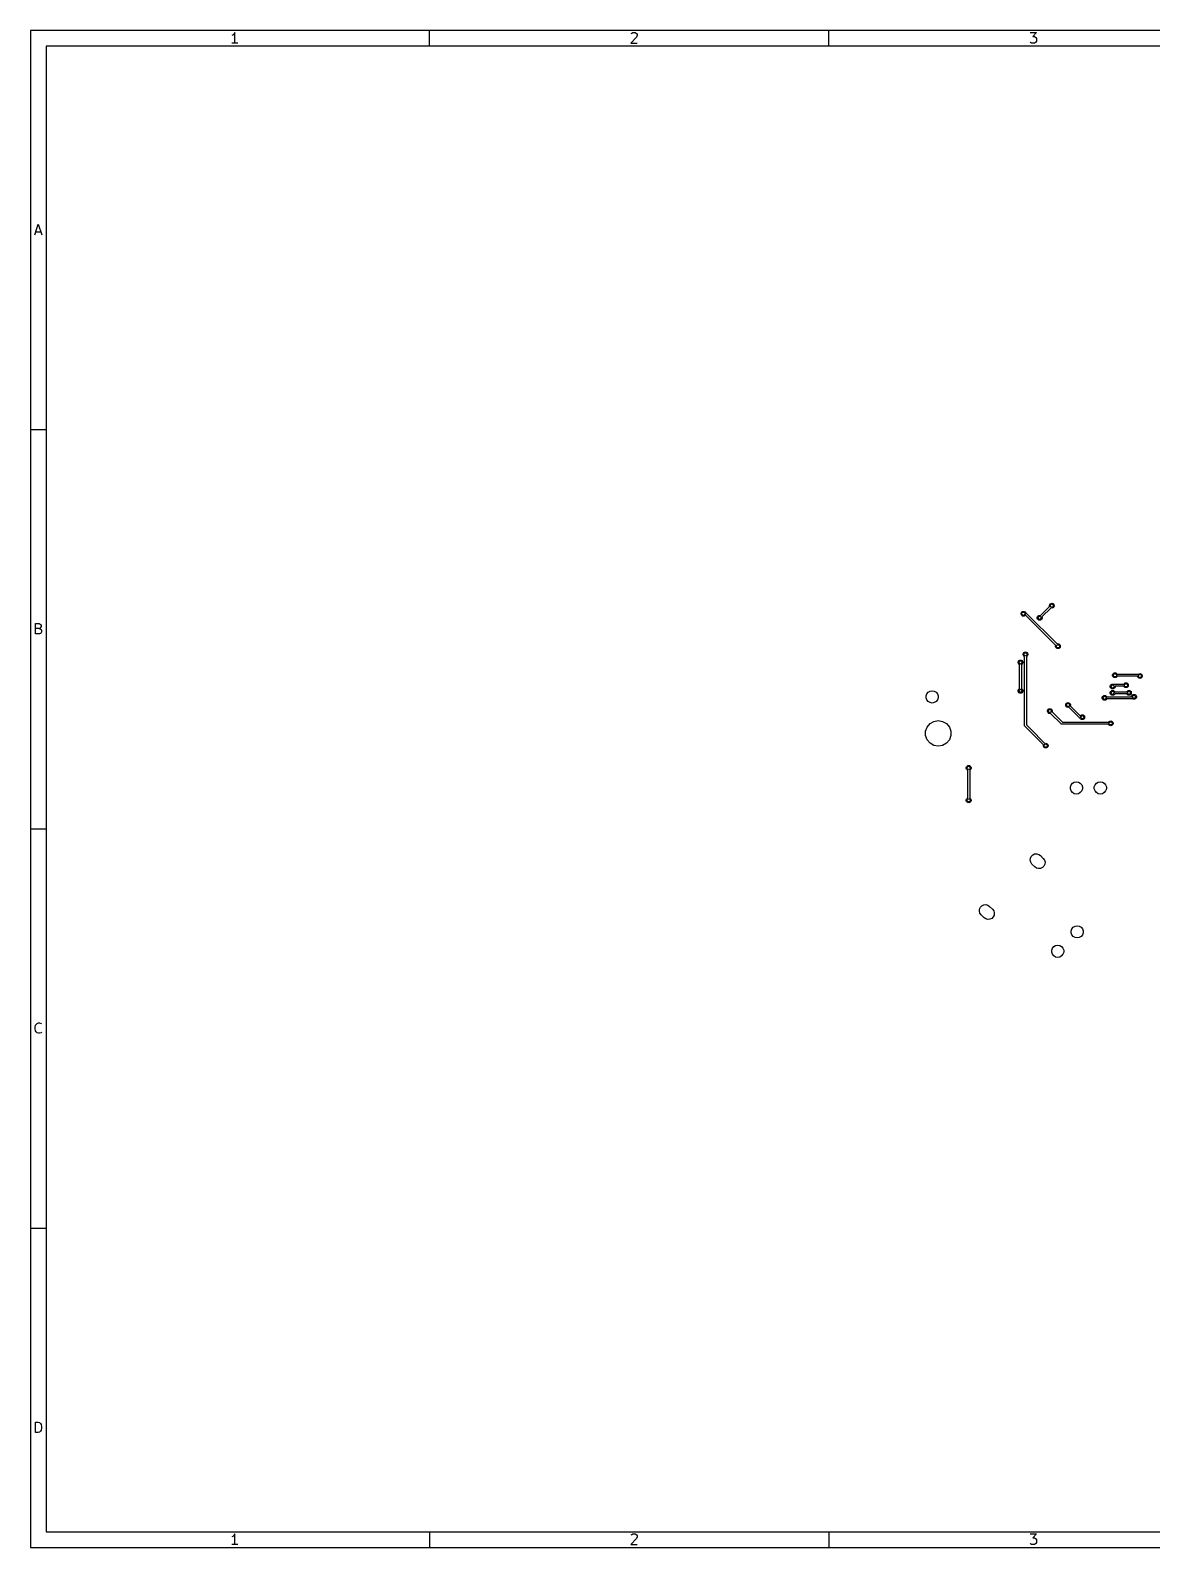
# Model space of a CAD drawing. Extents: x 10 to 287, y -200 to -10.
# Drawn here: x 10 to 150.4, y -200 to -10 of the extents above; entities that cross this region are included whole.
import ezdxf

# ---------------------------------------------------------------- set-up
doc = ezdxf.new("R2010")
doc.units = 0
doc.header["$MEASUREMENT"] = 0
doc.layers.add('BLACK', color=7, linetype='CONTINUOUS')

msp = doc.modelspace()

# ---------------------------------------------------------------- linework, layer by layer
at = {"layer": 'Black'}
for p, q in [((10, -10), (10, -200.007)), ((287.002, -10), (10, -10)), ((35.3714, -10.5976), (35.2476, -10.6595)), ((35.4952, -10.4738), (35.3714, -10.5976)), ((35.619, -10.2881), (35.4952, -10.4738)), ((35.619, -11.5881), (35.619, -10.2881)), ((60, -12), (60, -10)), ((85.9286, -10.8452), (85.1857, -11.5881)), ((85.2476, -10.4119), (85.3095, -10.35)), ((85.3095, -10.35), (85.4333, -10.2881)), ((85.4333, -10.2881), (85.7429, -10.2881)), ((85.7429, -10.2881), (85.8667, -10.35)), ((85.8667, -10.35), (85.9286, -10.4119)), ((85.9286, -10.4119), (85.9905, -10.5357)), ((85.9905, -10.6595), (85.9286, -10.8452)), ((85.9905, -10.5357), (85.9905, -10.6595)), ((110, -12), (110, -10)), ((135.186, -10.2881), (135.99, -10.2881)), ((135.99, -10.2881), (135.557, -10.7833)), ((135.557, -10.7833), (135.743, -10.7833)), ((135.743, -10.7833), (135.867, -10.8452)), ((135.867, -10.8452), (135.929, -10.9071)), ((135.929, -10.9071), (135.99, -11.031)), ((135.99, -11.3405), (135.929, -11.4643)), ((135.99, -11.031), (135.99, -11.3405)), ((12, -12), (12, -198.007)), ((285.002, -12), (12, -12)), ((35.9905, -11.5881), (35.2476, -11.5881)), ((85.1857, -11.5881), (85.9905, -11.5881)), ((135.248, -11.5262), (135.186, -11.4643)), ((135.371, -11.5881), (135.248, -11.5262)), ((135.743, -11.5881), (135.371, -11.5881)), ((135.867, -11.5262), (135.743, -11.5881)), ((135.929, -11.4643), (135.867, -11.5262)), ((10.5667, -35.5881), (11, -34.2881)), ((10.6905, -35.2167), (11.3095, -35.2167)), ((11, -34.2881), (11.4333, -35.5881)), ((10, -60), (12, -60)), ((134.069, -83.0057), (134.105, -82.9074)), ((134.069, -83.1103), (134.069, -83.0057)), ((134.105, -83.2086), (134.069, -83.1103)), ((134.105, -82.9074), (134.172, -82.8273)), ((134.172, -83.2887), (134.105, -83.2086)), ((134.172, -82.8273), (134.263, -82.775)), ((134.263, -83.341), (134.172, -83.2887)), ((134.263, -82.775), (134.366, -82.7569)), ((134.366, -83.3591), (134.263, -83.341)), ((134.366, -82.7569), (134.469, -82.775)), ((134.469, -83.341), (134.366, -83.3591)), ((134.469, -82.775), (134.56, -82.8273)), ((134.56, -83.2887), (134.469, -83.341)), ((134.56, -82.8273), (134.627, -82.9074)), ((134.612, -83.2265), (134.56, -83.2887)), ((138.405, -87.0202), (134.612, -83.2265)), ((134.627, -82.9074), (134.637, -82.9351)), ((134.637, -82.9351), (134.647, -82.9377)), ((134.647, -82.9377), (134.663, -82.9405)), ((134.663, -82.9405), (134.668, -82.9433)), ((134.668, -82.9433), (134.673, -82.9447)), ((134.673, -82.9447), (134.686, -82.9541)), ((134.686, -82.9541), (134.7, -82.9622)), ((134.7, -82.9622), (134.704, -82.9665)), ((134.704, -82.9665), (134.708, -82.9696)), ((134.708, -82.9696), (138.579, -86.8402)), ((136.101, -83.5137), (136.137, -83.4154)), ((136.101, -83.6183), (136.101, -83.5137)), ((136.137, -83.4154), (136.204, -83.3353)), ((136.204, -83.3353), (136.295, -83.283)), ((136.295, -83.283), (136.398, -83.2649)), ((136.398, -83.2649), (136.501, -83.283)), ((136.501, -83.283), (136.503, -83.2842)), ((136.503, -83.2842), (137.643, -82.1438)), ((137.817, -82.3238), (136.677, -83.4642)), ((136.677, -83.4642), (136.695, -83.5137)), ((136.695, -83.5137), (136.695, -83.6183)), ((137.625, -81.9897), (137.661, -81.8914)), ((137.625, -82.0943), (137.625, -81.9897)), ((137.643, -82.1438), (137.625, -82.0943)), ((137.661, -81.8914), (137.728, -81.8113)), ((137.728, -81.8113), (137.819, -81.759)), ((137.819, -82.325), (137.817, -82.3238)), ((137.819, -81.759), (137.922, -81.7409)), ((137.922, -82.3431), (137.819, -82.325)), ((137.922, -81.7409), (138.025, -81.759)), ((138.025, -82.325), (137.922, -82.3431)), ((138.025, -81.759), (138.116, -81.8113)), ((138.116, -82.2727), (138.025, -82.325)), ((138.116, -81.8113), (138.183, -81.8914)), ((138.183, -82.1926), (138.116, -82.2727)), ((138.183, -81.8914), (138.219, -81.9897)), ((138.219, -82.0943), (138.183, -82.1926)), ((138.219, -81.9897), (138.219, -82.0943)), ((10.6595, -85.5881), (10.6595, -84.2881)), ((10.6595, -84.2881), (11.0929, -84.2881)), ((11.0929, -84.9071), (10.6595, -84.9071)), ((11.0929, -84.2881), (11.2167, -84.35)), ((11.2167, -84.8452), (11.0929, -84.9071)), ((11.0929, -84.9071), (11.2786, -84.969)), ((11.2167, -84.35), (11.2786, -84.4119)), ((11.2786, -84.7833), (11.2167, -84.8452)), ((11.2786, -84.4119), (11.3405, -84.5357)), ((11.3405, -84.6595), (11.2786, -84.7833)), ((11.2786, -84.969), (11.3405, -85.031)), ((11.3405, -85.4643), (11.2786, -85.5262)), ((11.3405, -84.5357), (11.3405, -84.6595)), ((11.3405, -85.031), (11.4024, -85.1548)), ((11.4024, -85.3405), (11.3405, -85.4643)), ((11.4024, -85.1548), (11.4024, -85.3405)), ((136.137, -83.7166), (136.101, -83.6183)), ((136.204, -83.7967), (136.137, -83.7166)), ((136.295, -83.849), (136.204, -83.7967)), ((136.398, -83.8671), (136.295, -83.849)), ((136.501, -83.849), (136.398, -83.8671)), ((136.592, -83.7967), (136.501, -83.849)), ((136.659, -83.7166), (136.592, -83.7967)), ((136.695, -83.6183), (136.659, -83.7166)), ((11.1548, -85.5881), (10.6595, -85.5881)), ((11.2786, -85.5262), (11.1548, -85.5881)), ((138.387, -87.0697), (138.405, -87.0202)), ((138.387, -87.1743), (138.387, -87.0697)), ((138.423, -87.2726), (138.387, -87.1743)), ((138.49, -87.3527), (138.423, -87.2726)), ((138.581, -87.405), (138.49, -87.3527)), ((138.579, -86.8402), (138.581, -86.839)), ((138.581, -86.839), (138.684, -86.8209)), ((138.684, -86.8209), (138.787, -86.839)), ((138.787, -86.839), (138.878, -86.8913)), ((138.878, -87.3527), (138.787, -87.405)), ((138.878, -86.8913), (138.945, -86.9714)), ((138.945, -87.2726), (138.878, -87.3527)), ((138.945, -86.9714), (138.981, -87.0697)), ((138.981, -87.1743), (138.945, -87.2726)), ((138.981, -87.0697), (138.981, -87.1743)), ((133.698, -89.1017), (133.734, -89.0034)), ((133.698, -89.2063), (133.698, -89.1017)), ((133.734, -89.3046), (133.698, -89.2063)), ((133.734, -89.0034), (133.801, -88.9233)), ((133.801, -88.9233), (133.892, -88.871)), ((133.892, -88.871), (133.995, -88.8529)), ((133.995, -88.8529), (134.098, -88.871)), ((134.098, -88.871), (134.189, -88.9233)), ((134.189, -88.9233), (134.256, -89.0034)), ((134.256, -89.0034), (134.292, -89.1017)), ((134.292, -89.2063), (134.256, -89.3046)), ((134.292, -89.1017), (134.292, -89.2063)), ((134.323, -88.0857), (134.359, -87.9874)), ((134.323, -88.1903), (134.323, -88.0857)), ((134.359, -88.2886), (134.323, -88.1903)), ((134.359, -87.9874), (134.426, -87.9073)), ((134.426, -88.3687), (134.359, -88.2886)), ((134.426, -87.9073), (134.517, -87.855)), ((134.495, -88.4083), (134.426, -88.3687)), ((134.495, -97.028), (134.495, -88.4083)), ((134.517, -87.855), (134.62, -87.8369)), ((134.62, -87.8369), (134.723, -87.855)), ((134.723, -87.855), (134.814, -87.9073)), ((134.814, -88.3687), (134.745, -88.4083)), ((134.745, -88.4083), (134.745, -96.9762)), ((134.814, -87.9073), (134.881, -87.9874)), ((134.881, -88.2886), (134.814, -88.3687)), ((134.881, -87.9874), (134.917, -88.0857)), ((134.917, -88.1903), (134.881, -88.2886)), ((134.917, -88.0857), (134.917, -88.1903)), ((138.684, -87.4231), (138.581, -87.405)), ((138.787, -87.405), (138.684, -87.4231)), ((133.801, -89.3847), (133.734, -89.3046)), ((133.87, -89.4243), (133.801, -89.3847)), ((133.87, -92.2857), (133.87, -89.4243)), ((134.189, -89.3847), (134.12, -89.4243)), ((134.12, -89.4243), (134.12, -92.2857)), ((134.256, -89.3046), (134.189, -89.3847)), ((145.535, -90.7014), (145.571, -90.6032)), ((145.535, -90.806), (145.535, -90.7014)), ((145.571, -90.9043), (145.535, -90.806)), ((145.571, -90.6032), (145.638, -90.523)), ((145.638, -90.9844), (145.571, -90.9043)), ((145.638, -90.523), (145.729, -90.4707)), ((145.729, -91.0367), (145.638, -90.9844)), ((145.729, -90.4707), (145.832, -90.4526)), ((145.832, -91.0549), (145.729, -91.0367)), ((145.832, -90.4526), (145.935, -90.4707)), ((145.935, -91.0367), (145.832, -91.0549)), ((145.935, -90.4707), (146.025, -90.523)), ((146.025, -90.9844), (145.935, -91.0367)), ((146.025, -90.523), (146.092, -90.6032)), ((146.092, -90.9043), (146.025, -90.9844)), ((146.092, -90.6032), (146.102, -90.6287)), ((146.102, -90.8787), (146.092, -90.9043)), ((146.102, -90.6287), (148.752, -90.6287)), ((148.652, -90.8787), (146.102, -90.8787)), ((148.652, -90.9077), (148.652, -90.8787)), ((148.688, -91.006), (148.652, -90.9077)), ((148.755, -91.0861), (148.688, -91.006)), ((148.752, -90.6287), (148.755, -90.6247)), ((148.755, -90.6247), (148.846, -90.5724)), ((148.846, -91.1384), (148.755, -91.0861)), ((148.846, -90.5724), (148.949, -90.5543)), ((148.949, -91.1566), (148.846, -91.1384)), ((148.949, -90.5543), (149.052, -90.5724)), ((149.052, -91.1384), (148.949, -91.1566)), ((149.052, -90.5724), (149.143, -90.6247)), ((149.143, -91.0861), (149.052, -91.1384)), ((149.143, -90.6247), (149.21, -90.7048)), ((149.21, -91.006), (149.143, -91.0861)), ((149.21, -90.7048), (149.246, -90.8031)), ((149.246, -90.9077), (149.21, -91.006)), ((149.246, -90.8031), (149.246, -90.9077)), ((122.183, -93.3392), (122.274, -93.0895)), ((122.274, -93.0895), (122.444, -92.886)), ((122.444, -92.886), (122.674, -92.7532)), ((122.674, -92.7532), (122.936, -92.7071)), ((122.936, -92.7071), (123.198, -92.7532)), ((123.198, -92.7532), (123.428, -92.886)), ((123.428, -92.886), (123.598, -93.0895)), ((123.598, -93.0895), (123.689, -93.3392)), ((133.698, -92.6577), (133.734, -92.5594)), ((133.698, -92.7623), (133.698, -92.6577)), ((133.734, -92.8606), (133.698, -92.7623)), ((133.734, -92.5594), (133.801, -92.4793)), ((133.801, -92.9407), (133.734, -92.8606)), ((133.801, -92.4793), (133.87, -92.4397)), ((133.892, -92.993), (133.801, -92.9407)), ((133.87, -92.4397), (133.87, -92.2857)), ((133.995, -93.0111), (133.892, -92.993)), ((134.098, -92.993), (133.995, -93.0111)), ((134.189, -92.9407), (134.098, -92.993)), ((134.12, -92.2857), (134.12, -92.4397)), ((134.12, -92.4397), (134.189, -92.4793)), ((134.189, -92.4793), (134.256, -92.5594)), ((134.256, -92.8606), (134.189, -92.9407)), ((134.256, -92.5594), (134.292, -92.6577)), ((134.292, -92.7623), (134.256, -92.8606)), ((134.292, -92.6577), (134.292, -92.7623)), ((145.245, -92.1117), (145.281, -92.0134)), ((145.245, -92.2163), (145.245, -92.1117)), ((145.281, -92.3146), (145.245, -92.2163)), ((145.245, -92.9117), (145.281, -92.8134)), ((145.245, -93.0163), (145.245, -92.9117)), ((145.281, -93.1146), (145.245, -93.0163)), ((145.281, -92.0134), (145.348, -91.9333)), ((145.348, -92.3947), (145.281, -92.3146)), ((145.281, -92.8134), (145.348, -92.7333)), ((145.348, -91.9333), (145.439, -91.881)), ((145.439, -92.447), (145.348, -92.3947)), ((145.348, -92.7333), (145.439, -92.681)), ((145.439, -91.881), (145.542, -91.8628)), ((145.542, -92.4651), (145.439, -92.447)), ((145.439, -92.681), (145.542, -92.6629)), ((145.542, -91.8628), (145.645, -91.881)), ((145.645, -92.447), (145.542, -92.4651)), ((145.542, -92.6629), (145.645, -92.681)), ((145.645, -91.881), (145.665, -91.8925)), ((145.736, -92.3947), (145.645, -92.447)), ((145.645, -92.681), (145.736, -92.7333)), ((145.665, -91.8925), (145.667, -91.8921)), ((145.667, -91.8921), (145.683, -91.8879)), ((145.683, -91.8879), (145.688, -91.8884)), ((145.688, -91.8884), (145.694, -91.8874)), ((145.694, -91.8874), (146.933, -91.8874)), ((145.803, -92.3146), (145.736, -92.3947)), ((145.736, -92.7333), (145.803, -92.8134)), ((145.839, -92.2163), (145.803, -92.3146)), ((145.803, -92.8134), (145.812, -92.839)), ((145.812, -93.089), (145.803, -93.1146)), ((145.812, -92.839), (147.304, -92.839)), ((147.304, -93.089), (145.812, -93.089)), ((146.933, -92.1374), (145.839, -92.1374)), ((145.839, -92.1374), (145.839, -92.2163)), ((146.933, -91.8874), (146.942, -91.8618)), ((146.942, -92.163), (146.933, -92.1374)), ((146.942, -91.8618), (147.009, -91.7817)), ((147.009, -92.2431), (146.942, -92.163)), ((147.009, -91.7817), (147.1, -91.7294)), ((147.1, -92.2954), (147.009, -92.2431)), ((147.1, -91.7294), (147.203, -91.7113)), ((147.203, -92.3136), (147.1, -92.2954)), ((147.203, -91.7113), (147.306, -91.7294)), ((147.306, -92.2954), (147.203, -92.3136)), ((147.304, -92.839), (147.313, -92.8134)), ((147.313, -93.1146), (147.304, -93.089)), ((147.306, -91.7294), (147.397, -91.7817)), ((147.397, -92.2431), (147.306, -92.2954)), ((147.313, -92.8134), (147.38, -92.7333)), ((147.38, -92.7333), (147.471, -92.681)), ((147.397, -91.7817), (147.464, -91.8618)), ((147.464, -92.163), (147.397, -92.2431)), ((147.464, -91.8618), (147.5, -91.9601)), ((147.5, -92.0647), (147.464, -92.163)), ((147.471, -92.681), (147.574, -92.6629)), ((147.5, -91.9601), (147.5, -92.0647)), ((147.574, -92.6629), (147.677, -92.681)), ((147.677, -92.681), (147.768, -92.7333)), ((147.768, -92.7333), (147.835, -92.8134)), ((147.835, -92.8134), (147.871, -92.9117)), ((147.871, -93.0163), (147.835, -93.1146)), ((147.871, -92.9117), (147.871, -93.0163)), ((122.183, -93.6048), (122.183, -93.3392)), ((122.274, -93.8545), (122.183, -93.6048)), ((122.444, -94.058), (122.274, -93.8545)), ((122.674, -94.1908), (122.444, -94.058)), ((122.936, -94.2369), (122.674, -94.1908)), ((123.198, -94.1908), (122.936, -94.2369)), ((123.428, -94.058), (123.198, -94.1908)), ((123.598, -93.8545), (123.428, -94.058)), ((123.689, -93.6048), (123.598, -93.8545)), ((123.689, -93.3392), (123.689, -93.6048)), ((137.474, -95.0193), (137.565, -94.967)), ((137.565, -94.967), (137.668, -94.9489)), ((137.668, -94.9489), (137.771, -94.967)), ((137.771, -94.967), (137.862, -95.0193)), ((139.657, -94.4357), (139.693, -94.3374)), ((139.657, -94.5403), (139.657, -94.4357)), ((139.693, -94.6386), (139.657, -94.5403)), ((139.693, -94.3374), (139.76, -94.2573)), ((139.76, -94.7187), (139.693, -94.6386)), ((139.76, -94.2573), (139.851, -94.205)), ((139.851, -94.771), (139.76, -94.7187)), ((139.851, -94.205), (139.954, -94.1869)), ((139.954, -94.7891), (139.851, -94.771)), ((139.954, -94.1869), (140.057, -94.205)), ((140.057, -94.771), (139.954, -94.7891)), ((140.057, -94.205), (140.148, -94.2573)), ((140.059, -94.7698), (140.057, -94.771)), ((141.39, -96.1004), (140.059, -94.7698)), ((140.148, -94.2573), (140.215, -94.3374)), ((140.215, -94.3374), (140.251, -94.4357)), ((140.251, -94.5403), (140.233, -94.5898)), ((140.233, -94.5898), (141.486, -95.8435)), ((140.251, -94.4357), (140.251, -94.5403)), ((144.229, -93.5387), (144.265, -93.4404)), ((144.229, -93.6433), (144.229, -93.5387)), ((144.265, -93.7416), (144.229, -93.6433)), ((144.265, -93.4404), (144.332, -93.3603)), ((144.332, -93.8217), (144.265, -93.7416)), ((144.332, -93.3603), (144.423, -93.308)), ((144.423, -93.874), (144.332, -93.8217)), ((144.423, -93.308), (144.526, -93.2899)), ((144.526, -93.8922), (144.423, -93.874)), ((144.526, -93.2899), (144.629, -93.308)), ((144.629, -93.874), (144.526, -93.8922)), ((144.629, -93.308), (144.72, -93.3603)), ((144.72, -93.8217), (144.629, -93.874)), ((144.72, -93.3603), (144.787, -93.4404)), ((144.787, -93.7416), (144.72, -93.8217)), ((144.787, -93.4404), (144.796, -93.466)), ((144.796, -93.716), (144.787, -93.7416)), ((144.796, -93.466), (147.913, -93.466)), ((148.062, -93.716), (144.796, -93.716)), ((145.348, -93.1947), (145.281, -93.1146)), ((145.439, -93.247), (145.348, -93.1947)), ((145.542, -93.2651), (145.439, -93.247)), ((145.645, -93.247), (145.542, -93.2651)), ((145.736, -93.1947), (145.645, -93.247)), ((145.803, -93.1146), (145.736, -93.1947)), ((147.38, -93.1947), (147.313, -93.1146)), ((147.471, -93.247), (147.38, -93.1947)), ((147.574, -93.2651), (147.471, -93.247)), ((147.677, -93.247), (147.574, -93.2651)), ((147.768, -93.1947), (147.677, -93.247)), ((147.835, -93.1146), (147.768, -93.1947)), ((147.913, -93.4065), (147.949, -93.3082)), ((147.913, -93.466), (147.913, -93.4065)), ((147.949, -93.3082), (148.016, -93.2281)), ((148.016, -93.2281), (148.107, -93.1758)), ((148.107, -93.7418), (148.062, -93.716)), ((148.107, -93.1758), (148.21, -93.1576)), ((148.21, -93.7599), (148.107, -93.7418)), ((148.21, -93.1576), (148.313, -93.1758)), ((148.313, -93.7418), (148.21, -93.7599)), ((148.313, -93.1758), (148.403, -93.2281)), ((148.403, -93.6895), (148.313, -93.7418)), ((148.403, -93.2281), (148.471, -93.3082)), ((148.471, -93.6093), (148.403, -93.6895)), ((148.471, -93.3082), (148.506, -93.4065)), ((148.506, -93.5111), (148.471, -93.6093)), ((148.506, -93.4065), (148.506, -93.5111)), ((122.307, -97.2409), (122.666, -96.8136)), ((122.666, -96.8136), (123.149, -96.5347)), ((123.149, -96.5347), (123.698, -96.4379)), ((123.698, -96.4379), (124.247, -96.5347)), ((124.247, -96.5347), (124.73, -96.8136)), ((124.73, -96.8136), (125.089, -97.2409)), ((137.371, -95.1977), (137.407, -95.0994)), ((137.371, -95.3023), (137.371, -95.1977)), ((137.407, -95.4006), (137.371, -95.3023)), ((137.407, -95.0994), (137.474, -95.0193)), ((137.474, -95.4807), (137.407, -95.4006)), ((137.565, -95.533), (137.474, -95.4807)), ((137.668, -95.5511), (137.565, -95.533)), ((137.771, -95.533), (137.668, -95.5511)), ((137.773, -95.5318), (137.771, -95.533)), ((139.104, -96.8624), (137.773, -95.5318)), ((137.862, -95.0193), (137.929, -95.0994)), ((137.929, -95.0994), (137.965, -95.1977)), ((137.965, -95.3023), (137.947, -95.3518)), ((137.947, -95.3518), (139.244, -96.649)), ((137.965, -95.1977), (137.965, -95.3023)), ((139.108, -96.8655), (139.104, -96.8624)), ((139.112, -96.8698), (139.108, -96.8655)), ((139.126, -96.8779), (139.112, -96.8698)), ((139.139, -96.8873), (139.126, -96.8779)), ((139.144, -96.8887), (139.139, -96.8873)), ((139.149, -96.8915), (139.144, -96.8887)), ((139.165, -96.8943), (139.149, -96.8915)), ((139.181, -96.8985), (139.165, -96.8943)), ((139.187, -96.898), (139.181, -96.8985)), ((139.192, -96.899), (139.187, -96.898)), ((145.018, -96.899), (139.192, -96.899)), ((139.244, -96.649), (145.018, -96.649)), ((141.394, -96.1035), (141.39, -96.1004)), ((141.398, -96.1078), (141.394, -96.1035)), ((141.412, -96.1159), (141.398, -96.1078)), ((141.425, -96.1253), (141.412, -96.1159)), ((141.43, -96.1267), (141.425, -96.1253)), ((141.435, -96.1295), (141.43, -96.1267)), ((141.451, -96.1323), (141.435, -96.1295)), ((141.461, -96.1349), (141.451, -96.1323)), ((141.471, -96.1626), (141.461, -96.1349)), ((141.538, -96.2427), (141.471, -96.1626)), ((141.486, -95.8435), (141.538, -95.7813)), ((141.538, -95.7813), (141.629, -95.729)), ((141.629, -96.295), (141.538, -96.2427)), ((141.629, -95.729), (141.732, -95.7109)), ((141.732, -96.3131), (141.629, -96.295)), ((141.732, -95.7109), (141.835, -95.729)), ((141.835, -96.295), (141.732, -96.3131)), ((141.835, -95.729), (141.926, -95.7813)), ((141.926, -96.2427), (141.835, -96.295)), ((141.926, -95.7813), (141.993, -95.8614)), ((141.993, -96.1626), (141.926, -96.2427)), ((141.993, -95.8614), (142.029, -95.9597)), ((142.029, -96.0643), (141.993, -96.1626)), ((142.029, -95.9597), (142.029, -96.0643)), ((145.018, -96.649), (145.027, -96.6234)), ((145.027, -96.9246), (145.018, -96.899)), ((145.027, -96.6234), (145.094, -96.5433)), ((145.094, -96.5433), (145.185, -96.491)), ((145.185, -96.491), (145.288, -96.4729)), ((145.288, -96.4729), (145.391, -96.491)), ((145.391, -96.491), (145.482, -96.5433)), ((145.482, -96.5433), (145.549, -96.6234)), ((145.549, -96.6234), (145.585, -96.7217)), ((145.585, -96.8263), (145.549, -96.9246)), ((145.585, -96.7217), (145.585, -96.8263)), ((122.116, -97.7651), (122.307, -97.2409)), ((122.116, -98.3229), (122.116, -97.7651)), ((122.307, -98.8471), (122.116, -98.3229)), ((125.089, -97.2409), (125.28, -97.7651)), ((125.28, -98.3229), (125.089, -98.8471)), ((125.28, -97.7651), (125.28, -98.3229)), ((134.496, -97.0334), (134.495, -97.028)), ((134.495, -97.0389), (134.496, -97.0334)), ((134.5, -97.0547), (134.495, -97.0389)), ((134.503, -97.0708), (134.5, -97.0547)), ((134.505, -97.0755), (134.503, -97.0708)), ((134.507, -97.0808), (134.505, -97.0755)), ((134.516, -97.0942), (134.507, -97.0808)), ((134.524, -97.1083), (134.516, -97.0942)), ((134.528, -97.1119), (134.524, -97.1083)), ((134.532, -97.1164), (134.528, -97.1119)), ((135.04, -97.6244), (134.532, -97.1164)), ((134.745, -96.9762), (135.216, -97.4476)), ((136.881, -99.4662), (135.04, -97.6244)), ((135.04, -97.6244), (135.04, -97.6244)), ((135.216, -97.4476), (135.216, -97.4476)), ((135.216, -97.4476), (137.055, -99.2862)), ((145.094, -97.0047), (145.027, -96.9246)), ((145.185, -97.057), (145.094, -97.0047)), ((145.288, -97.0751), (145.185, -97.057)), ((145.391, -97.057), (145.288, -97.0751)), ((145.482, -97.0047), (145.391, -97.057)), ((145.549, -96.9246), (145.482, -97.0047)), ((122.666, -99.2744), (122.307, -98.8471)), ((123.149, -99.5533), (122.666, -99.2744)), ((123.698, -99.6501), (123.149, -99.5533)), ((124.247, -99.5533), (123.698, -99.6501)), ((124.73, -99.2744), (124.247, -99.5533)), ((125.089, -98.8471), (124.73, -99.2744)), ((136.863, -99.5157), (136.881, -99.4662)), ((136.863, -99.6203), (136.863, -99.5157)), ((136.899, -99.7186), (136.863, -99.6203)), ((136.966, -99.7987), (136.899, -99.7186)), ((137.057, -99.851), (136.966, -99.7987)), ((137.055, -99.2862), (137.057, -99.285)), ((137.057, -99.285), (137.16, -99.2669)), ((137.16, -99.8691), (137.057, -99.851)), ((137.16, -99.2669), (137.263, -99.285)), ((137.263, -99.851), (137.16, -99.8691)), ((137.263, -99.285), (137.354, -99.3373)), ((137.354, -99.7987), (137.263, -99.851)), ((137.354, -99.3373), (137.421, -99.4174)), ((137.421, -99.7186), (137.354, -99.7987)), ((137.421, -99.4174), (137.457, -99.5157)), ((137.457, -99.6203), (137.421, -99.7186)), ((137.457, -99.5157), (137.457, -99.6203)), ((127.211, -102.31), (127.247, -102.211)), ((127.211, -102.414), (127.211, -102.31)), ((127.247, -102.513), (127.211, -102.414)), ((127.247, -102.211), (127.314, -102.131)), ((127.314, -102.593), (127.247, -102.513)), ((127.314, -102.131), (127.405, -102.079)), ((127.383, -102.632), (127.314, -102.593)), ((127.405, -102.079), (127.508, -102.061)), ((127.508, -102.061), (127.611, -102.079)), ((127.611, -102.079), (127.702, -102.131)), ((127.702, -102.593), (127.633, -102.632)), ((127.702, -102.131), (127.769, -102.211)), ((127.769, -102.513), (127.702, -102.593)), ((127.769, -102.211), (127.805, -102.31)), ((127.805, -102.414), (127.769, -102.513)), ((127.805, -102.31), (127.805, -102.414)), ((127.383, -106.156), (127.383, -102.632)), ((127.633, -102.632), (127.633, -106.156)), ((140.241, -104.737), (140.332, -104.488)), ((140.332, -104.488), (140.502, -104.284)), ((140.502, -104.284), (140.732, -104.151)), ((140.732, -104.151), (140.994, -104.105)), ((140.994, -104.105), (141.256, -104.151)), ((141.256, -104.151), (141.486, -104.284)), ((141.486, -104.284), (141.656, -104.488)), ((141.656, -104.488), (141.747, -104.737)), ((143.241, -104.737), (143.332, -104.488)), ((143.332, -104.488), (143.502, -104.284)), ((143.502, -104.284), (143.732, -104.151)), ((143.732, -104.151), (143.994, -104.105)), ((143.994, -104.105), (144.256, -104.151)), ((144.256, -104.151), (144.486, -104.284)), ((144.486, -104.284), (144.656, -104.488)), ((144.656, -104.488), (144.747, -104.737)), ((127.211, -106.374), (127.247, -106.275)), ((127.211, -106.478), (127.211, -106.374)), ((127.247, -106.275), (127.314, -106.195)), ((127.314, -106.195), (127.383, -106.156)), ((127.633, -106.156), (127.702, -106.195)), ((127.702, -106.195), (127.769, -106.275)), ((127.769, -106.275), (127.805, -106.374)), ((127.805, -106.374), (127.805, -106.478)), ((140.241, -105.003), (140.241, -104.737)), ((140.332, -105.252), (140.241, -105.003)), ((140.502, -105.456), (140.332, -105.252)), ((140.732, -105.589), (140.502, -105.456)), ((140.994, -105.635), (140.732, -105.589)), ((141.256, -105.589), (140.994, -105.635)), ((141.486, -105.456), (141.256, -105.589)), ((141.656, -105.252), (141.486, -105.456)), ((141.747, -105.003), (141.656, -105.252)), ((141.747, -104.737), (141.747, -105.003)), ((143.241, -105.003), (143.241, -104.737)), ((143.332, -105.252), (143.241, -105.003)), ((143.502, -105.456), (143.332, -105.252)), ((143.732, -105.589), (143.502, -105.456)), ((143.994, -105.635), (143.732, -105.589)), ((144.256, -105.589), (143.994, -105.635)), ((144.486, -105.456), (144.256, -105.589)), ((144.656, -105.252), (144.486, -105.456)), ((144.747, -105.003), (144.656, -105.252)), ((144.747, -104.737), (144.747, -105.003)), ((127.247, -106.577), (127.211, -106.478)), ((127.314, -106.657), (127.247, -106.577)), ((127.405, -106.709), (127.314, -106.657)), ((127.508, -106.727), (127.405, -106.709)), ((127.611, -106.709), (127.508, -106.727)), ((127.702, -106.657), (127.611, -106.709)), ((127.769, -106.577), (127.702, -106.657)), ((127.805, -106.478), (127.769, -106.577)), ((10, -110), (12, -110)), ((135.217, -113.932), (135.24, -113.672)), ((135.285, -114.183), (135.217, -113.932)), ((135.24, -113.672), (135.35, -113.436)), ((135.35, -113.436), (135.534, -113.252)), ((135.534, -113.252), (135.77, -113.142)), ((135.77, -113.142), (136.03, -113.119)), ((136.03, -113.119), (136.281, -113.187)), ((136.281, -113.187), (136.495, -113.336)), ((136.495, -113.336), (136.854, -113.695)), ((136.854, -113.695), (137.003, -113.909)), ((137.003, -113.909), (137.071, -114.16)), ((135.434, -114.397), (135.285, -114.183)), ((135.793, -114.756), (135.434, -114.397)), ((136.007, -114.905), (135.793, -114.756)), ((136.258, -114.973), (136.007, -114.905)), ((136.518, -114.95), (136.258, -114.973)), ((136.754, -114.84), (136.518, -114.95)), ((136.938, -114.656), (136.754, -114.84)), ((137.048, -114.42), (136.938, -114.656)), ((137.071, -114.16), (137.048, -114.42)), ((128.986, -119.8), (129.17, -119.616)), ((129.17, -119.616), (129.406, -119.506)), ((129.406, -119.506), (129.666, -119.483)), ((129.666, -119.483), (129.918, -119.551)), ((129.918, -119.551), (130.131, -119.7)), ((130.131, -119.7), (130.49, -120.059)), ((128.853, -120.296), (128.876, -120.036)), ((128.921, -120.547), (128.853, -120.296)), ((128.876, -120.036), (128.986, -119.8)), ((129.07, -120.761), (128.921, -120.547)), ((129.429, -121.12), (129.07, -120.761)), ((129.643, -121.269), (129.429, -121.12)), ((129.894, -121.337), (129.643, -121.269)), ((130.154, -121.314), (129.894, -121.337)), ((130.39, -121.204), (130.154, -121.314)), ((130.574, -121.02), (130.39, -121.204)), ((130.49, -120.059), (130.639, -120.272)), ((130.684, -120.784), (130.574, -121.02)), ((130.639, -120.272), (130.707, -120.524)), ((130.707, -120.524), (130.684, -120.784)), ((140.34, -122.752), (140.431, -122.502)), ((140.34, -123.018), (140.34, -122.752)), ((140.431, -123.267), (140.34, -123.018)), ((140.431, -122.502), (140.602, -122.299)), ((140.602, -123.471), (140.431, -123.267)), ((140.602, -122.299), (140.832, -122.166)), ((140.832, -123.604), (140.602, -123.471)), ((140.832, -122.166), (141.094, -122.12)), ((141.094, -122.12), (141.355, -122.166)), ((141.355, -122.166), (141.585, -122.299)), ((141.585, -123.471), (141.355, -123.604)), ((141.585, -122.299), (141.756, -122.502)), ((141.756, -123.267), (141.585, -123.471)), ((141.756, -122.502), (141.847, -122.752)), ((141.847, -123.018), (141.756, -123.267)), ((141.847, -122.752), (141.847, -123.018)), ((137.901, -125.192), (137.992, -124.942)), ((137.901, -125.457), (137.901, -125.192)), ((137.992, -124.942), (138.163, -124.738)), ((138.163, -124.738), (138.393, -124.606)), ((138.393, -124.606), (138.654, -124.559)), ((138.654, -124.559), (138.916, -124.606)), ((138.916, -124.606), (139.146, -124.738)), ((139.146, -124.738), (139.317, -124.942)), ((139.317, -124.942), (139.408, -125.192)), ((139.408, -125.192), (139.408, -125.457)), ((141.094, -123.65), (140.832, -123.604)), ((141.355, -123.604), (141.094, -123.65)), ((137.992, -125.707), (137.901, -125.457)), ((138.163, -125.91), (137.992, -125.707)), ((138.393, -126.043), (138.163, -125.91)), ((138.654, -126.089), (138.393, -126.043)), ((138.916, -126.043), (138.654, -126.089)), ((139.146, -125.91), (138.916, -126.043)), ((139.317, -125.707), (139.146, -125.91)), ((139.408, -125.457), (139.317, -125.707)), ((10.5976, -134.845), (10.6595, -134.598)), ((10.5976, -135.031), (10.5976, -134.845)), ((10.6595, -134.598), (10.7214, -134.474)), ((10.7214, -134.474), (10.8452, -134.35)), ((10.8452, -134.35), (11.031, -134.288)), ((11.031, -134.288), (11.1548, -134.288)), ((11.1548, -134.288), (11.3405, -134.35)), ((11.3405, -134.35), (11.4024, -134.412)), ((10.6595, -135.279), (10.5976, -135.031)), ((10.7214, -135.402), (10.6595, -135.279)), ((10.8452, -135.526), (10.7214, -135.402)), ((11.031, -135.588), (10.8452, -135.526)), ((11.1548, -135.588), (11.031, -135.588)), ((11.3405, -135.526), (11.1548, -135.588)), ((11.4024, -135.464), (11.3405, -135.526)), ((10, -160), (12, -160)), ((10.6595, -185.588), (10.6595, -184.288)), ((10.6595, -184.288), (10.969, -184.288)), ((10.969, -184.288), (11.1548, -184.35)), ((10.969, -185.588), (10.6595, -185.588)), ((11.1548, -185.526), (10.969, -185.588)), ((11.1548, -184.35), (11.2786, -184.474)), ((11.2786, -185.402), (11.1548, -185.526)), ((11.2786, -184.474), (11.3405, -184.598)), ((11.3405, -185.279), (11.2786, -185.402)), ((11.3405, -184.598), (11.4024, -184.845)), ((11.4024, -185.031), (11.3405, -185.279)), ((11.4024, -184.845), (11.4024, -185.031)), ((12, -198.007), (285.002, -198.007)), ((35.3714, -198.605), (35.2476, -198.667)), ((35.4952, -198.481), (35.3714, -198.605)), ((35.619, -198.295), (35.4952, -198.481)), ((35.619, -199.595), (35.619, -198.295)), ((60, -198.007), (60, -200.007)), ((85.9286, -198.852), (85.1857, -199.595)), ((85.2476, -198.419), (85.3095, -198.357)), ((85.3095, -198.357), (85.4333, -198.295)), ((85.4333, -198.295), (85.7429, -198.295)), ((85.7429, -198.295), (85.8667, -198.357)), ((85.8667, -198.357), (85.9286, -198.419)), ((85.9286, -198.419), (85.9905, -198.543)), ((85.9905, -198.667), (85.9286, -198.852)), ((85.9905, -198.543), (85.9905, -198.667)), ((110, -198.007), (110, -200.007)), ((135.186, -198.295), (135.99, -198.295)), ((135.248, -199.533), (135.186, -199.471)), ((135.99, -198.295), (135.557, -198.791)), ((135.557, -198.791), (135.743, -198.791)), ((135.743, -198.791), (135.867, -198.852)), ((135.867, -198.852), (135.929, -198.914)), ((135.929, -199.471), (135.867, -199.533)), ((135.929, -198.914), (135.99, -199.038)), ((135.99, -199.348), (135.929, -199.471)), ((135.99, -199.038), (135.99, -199.348)), ((10, -200.007), (287.002, -200.007)), ((35.9905, -199.595), (35.2476, -199.595)), ((85.1857, -199.595), (85.9905, -199.595)), ((135.371, -199.595), (135.248, -199.533)), ((135.743, -199.595), (135.371, -199.595)), ((135.867, -199.533), (135.743, -199.595))]:
    msp.add_line(p, q, dxfattribs=at)
for centre in [(134.366, -83.058), (136.398, -83.566), (137.922, -82.042), (138.684, -87.122), (133.995, -89.154), (134.62, -88.138), (145.832, -90.7537), (148.949, -90.8554), (133.995, -92.71), (145.542, -92.164), (145.542, -92.964), (147.203, -92.0124), (147.574, -92.964), (139.954, -94.488), (144.526, -93.591), (148.21, -93.4588), (137.668, -95.25), (141.732, -96.012), (145.288, -96.774), (137.16, -99.568), (127.508, -102.362), (127.508, -106.426)]:
    msp.add_circle(centre, 0.2, dxfattribs=at)

doc.saveas('drawing.dxf')
